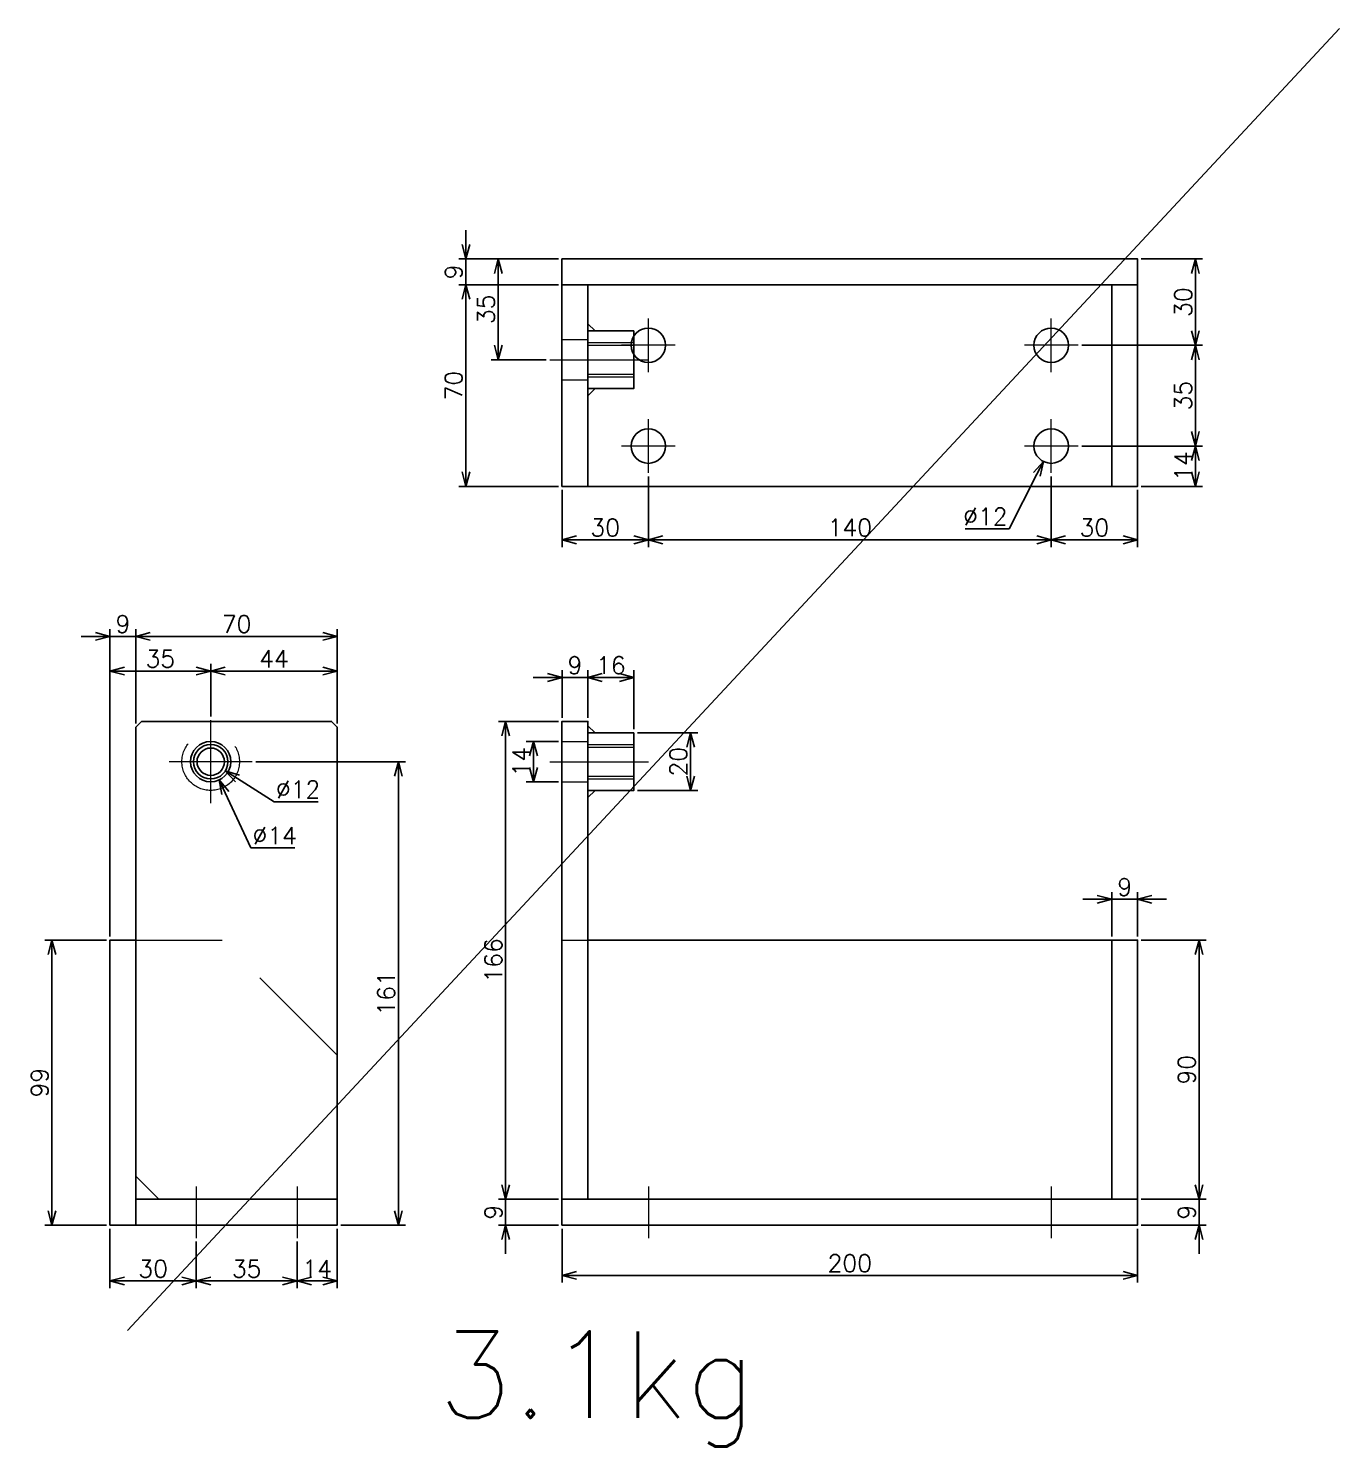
# Model space of a CAD drawing. Header units: millimetres. Extents: x -16130 to 36813, y -8099 to 27484.
# Drawn here: x 9509.8 to 9965.5, y 17784.8 to 18277.4 of the extents above; entities that cross this region are included whole.
import ezdxf

# ---------------------------------------------------------------- set-up
doc = ezdxf.new("R2010")
doc.units = ezdxf.units.MM
doc.header["$LTSCALE"] = 6
doc.header["$PDMODE"] = 99
doc.header["$PDSIZE"] = 1
doc.linetypes.add('CENTER2', pattern=[28.575, 19.05, -3.175, 3.175, -3.175])
doc.linetypes.add('HIDDEN', pattern=[9.525, 6.35, -3.175])
for name, color, linetype, lineweight in [('04_HIDDEN', 2, 'HIDDEN', 13), ('05_CENTER', 4, 'CENTER2', 13), ('08_DIM', 3, 'Continuous', 13)]:
    doc.layers.add(name, color=color, linetype=linetype, lineweight=lineweight)
doc.styles.add('KSS_TXT', font='txt.shx', dxfattribs={"bigfont": 'extfont2.shx'})
doc.dimstyles.new('KSS_DIM', dxfattribs={"dimtxt": 3, "dimasz": 2.5, "dimexe": 1.25, "dimexo": 0.625, "dimtad": 1, "dimdsep": 46, "dimtxsty": 'KSS_TXT', "dimblk": 'OPEN30', "dimcen": 0, "dimazin": 2, "dimtfac": 0.75, "dimtmove": 0, "dimatfit": 3, "dimldrblk": 'OPEN30', "dimfxl": 1, "dimtolj": 1, "dimarcsym": 0})
doc.dimstyles.new('KSS_DIM$3', dxfattribs={"dimtxt": 3, "dimasz": 2.5, "dimexe": 1.25, "dimexo": 0.625, "dimtad": 1, "dimtih": 1, "dimtoh": 1, "dimdsep": 46, "dimtxsty": 'KSS_TXT', "dimblk": 'OPEN30', "dimcen": 0, "dimazin": 2, "dimtfac": 0.75, "dimtofl": 0, "dimtmove": 0, "dimatfit": 3, "dimldrblk": 'OPEN30', "dimfxl": 1, "dimtolj": 1, "dimarcsym": 0})

# ---------------------------------------------------------------- blocks, each defined once
blk = doc.blocks.new('_Open30')
at = {"color": 0, "linetype": 'ByBlock', "lineweight": -2}
for p, q in [((-1, 0.268), (0, 0)), ((0, 0), (-1, -0.268)), ((0, 0), (-1, 0))]:
    blk.add_line(p, q, dxfattribs=at)
blk = doc.blocks.new('*D595')
at = {"layer": '08_DIM', "color": 0, "lineweight": -2, "transparency": 16777216}
for p, q in [((9538.18, 17860.46), (9538.18, 17839.82)), ((9568.18, 17855.98), (9568.18, 17839.82)), ((9543.18, 17842.32), (9563.18, 17842.32))]:
    blk.add_line(p, q, dxfattribs=at)
at = {"layer": 'Defpoints', "color": 0, "transparency": 16777216}
for p in [(9538.18, 17861.71), (9568.18, 17857.23), (9568.18, 17842.32)]:
    blk.add_point(p, dxfattribs=at)
at = {"layer": '08_DIM', "color": 0, "lineweight": -2, "transparency": 16777216, "xscale": 5, "yscale": 5, "zscale": 5, "rotation": 180}
blk.add_blockref('_Open30', (9538.18, 17842.32), dxfattribs=at)
at = {"layer": '08_DIM', "color": 0, "lineweight": -2, "transparency": 16777216, "xscale": 5, "yscale": 5, "zscale": 5}
blk.add_blockref('_Open30', (9568.18, 17842.32), dxfattribs=at)
at = {"layer": '08_DIM', "color": 0, "transparency": 16777216, "insert": (9553.18, 17846.57), "char_height": 6, "attachment_point": 5, "style": 'KSS_TXT'}
blk.add_mtext('\\A1;30', dxfattribs=at)
blk = doc.blocks.new('*D596')
at = {"layer": '08_DIM', "color": 0, "lineweight": -2, "transparency": 16777216}
for p, q in [((9896.5, 18197.35), (9917.85, 18197.35)), ((9915.35, 18192.35), (9915.35, 18172.35)), ((9875.84, 18167.35), (9917.85, 18167.35))]:
    blk.add_line(p, q, dxfattribs=at)
at = {"layer": 'Defpoints', "color": 0, "transparency": 16777216}
for p in [(9895.25, 18197.35), (9874.59, 18167.35), (9915.35, 18167.35)]:
    blk.add_point(p, dxfattribs=at)
at = {"layer": '08_DIM', "color": 0, "lineweight": -2, "transparency": 16777216, "xscale": 5, "yscale": 5, "zscale": 5}
for p, rotation in [((9915.35, 18197.35), 90), ((9915.35, 18167.35), 270)]:
    blk.add_blockref('_Open30', p, dxfattribs=dict(at, rotation=rotation))
at = {"layer": '08_DIM', "color": 0, "transparency": 16777216, "insert": (9911.1, 18182.35), "char_height": 6, "attachment_point": 5, "rotation": 90, "style": 'KSS_TXT'}
blk.add_mtext('\\A1;30', dxfattribs=at)
blk = doc.blocks.new('*D602')
at = {"layer": '08_DIM', "color": 0, "lineweight": -2, "transparency": 16777216}
for p, q in [((9694, 18188.35), (9659.36, 18188.35)), ((9661.86, 18183.35), (9661.86, 18123.35)), ((9694, 18118.35), (9659.36, 18118.35))]:
    blk.add_line(p, q, dxfattribs=at)
at = {"layer": 'Defpoints', "color": 0, "transparency": 16777216}
for p in [(9695.25, 18188.35), (9661.86, 18118.35), (9695.25, 18118.35)]:
    blk.add_point(p, dxfattribs=at)
at = {"layer": '08_DIM', "color": 0, "lineweight": -2, "transparency": 16777216, "xscale": 5, "yscale": 5, "zscale": 5}
for p, rotation in [((9661.86, 18188.35), 90), ((9661.86, 18118.35), 270)]:
    blk.add_blockref('_Open30', p, dxfattribs=dict(at, rotation=rotation))
at = {"layer": '08_DIM', "color": 0, "transparency": 16777216, "insert": (9657.61, 18153.35), "char_height": 6, "attachment_point": 5, "rotation": 90, "style": 'KSS_TXT'}
blk.add_mtext('\\A1;70', dxfattribs=at)
blk = doc.blocks.new('*D603')
at = {"layer": '08_DIM', "color": 0, "lineweight": -2, "transparency": 16777216}
for p, q in [((9661.86, 18202.35), (9661.86, 18207.35)), ((9694, 18197.35), (9659.36, 18197.35)), ((9661.86, 18188.35), (9661.86, 18197.35)), ((9694, 18188.35), (9659.36, 18188.35)), ((9661.86, 18183.35), (9661.86, 18178.35))]:
    blk.add_line(p, q, dxfattribs=at)
at = {"layer": 'Defpoints', "color": 0, "transparency": 16777216}
for p in [(9661.86, 18197.35), (9695.25, 18197.35), (9695.25, 18188.35)]:
    blk.add_point(p, dxfattribs=at)
at = {"layer": '08_DIM', "color": 0, "lineweight": -2, "transparency": 16777216, "xscale": 5, "yscale": 5, "zscale": 5}
for p, rotation in [((9661.86, 18197.35), 270), ((9661.86, 18188.35), 90)]:
    blk.add_blockref('_Open30', p, dxfattribs=dict(at, rotation=rotation))
at = {"layer": '08_DIM', "color": 0, "transparency": 16777216, "insert": (9657.61, 18192.85), "char_height": 6, "attachment_point": 5, "rotation": 90, "style": 'KSS_TXT'}
blk.add_mtext('\\A1;9', dxfattribs=at)
blk = doc.blocks.new('*D604')
at = {"layer": '08_DIM', "color": 0, "lineweight": -2, "transparency": 16777216}
for p, q in [((9694, 18197.35), (9670.58, 18197.35)), ((9673.08, 18192.35), (9673.08, 18167.35)), ((9689.74, 18162.35), (9670.58, 18162.35))]:
    blk.add_line(p, q, dxfattribs=at)
at = {"layer": 'Defpoints', "color": 0, "transparency": 16777216}
for p in [(9695.25, 18197.35), (9673.08, 18162.35), (9690.99, 18162.35)]:
    blk.add_point(p, dxfattribs=at)
at = {"layer": '08_DIM', "color": 0, "lineweight": -2, "transparency": 16777216, "xscale": 5, "yscale": 5, "zscale": 5}
for p, rotation in [((9673.08, 18197.35), 90), ((9673.08, 18162.35), 270)]:
    blk.add_blockref('_Open30', p, dxfattribs=dict(at, rotation=rotation))
at = {"layer": '08_DIM', "color": 0, "transparency": 16777216, "insert": (9668.83, 18179.85), "char_height": 6, "attachment_point": 5, "rotation": 90, "style": 'KSS_TXT'}
blk.add_mtext('\\A1;35', dxfattribs=at)
blk = doc.blocks.new('A$C1505761E_1_1')
at = {"color": 0}
for points in [[(-21, -32), (-30, -32), (-30, 134), (-21, 134)], [(-5, 130), (-5, 110), (-21, 110), (-21, 130)], [(-21, -32), (161, -32), (161, 58), (-21, 58)], [(170, -32), (161, -32), (161, 58), (170, 58)], [(-30, -41), (170, -41), (170, -32), (-30, -32)]]:
    blk.add_lwpolyline(points, close=True, dxfattribs=at)
at = {"color": 3}
for points in [[(-21, 130), (-18.5, 130), (-18.5, 130), (-21, 132.5)], [(-21, 110), (-18.5, 110), (-18.5, 110), (-21, 107.5)]]:
    blk.add_lwpolyline(points, close=True, dxfattribs=at)
at = {"layer": '04_HIDDEN'}
for p, q in [((-30, 127), (-21, 127)), ((-21, 126), (-5, 126)), ((-21, 125), (-5, 125)), ((-21, 115), (-5, 115)), ((-21, 114), (-5, 114)), ((-30, 113), (-21, 113)), ((-30, 58), (-21, 58))]:
    blk.add_line(p, q, dxfattribs=at)
at = {"layer": '05_CENTER'}
for p, q in [((-34.26, 120), (0, 120)), ((0, -27.59), (0, -45.49)), ((140, -27.59), (140, -45.49))]:
    blk.add_line(p, q, dxfattribs=at)
blk = doc.blocks.new('*D1393')
at = {"layer": '08_DIM', "color": 0, "lineweight": -2, "transparency": 16777216}
for p, q in [((9538.18, 17961.96), (9538.18, 18056.71)), ((9573.18, 18038.36), (9573.18, 18056.71)), ((9568.18, 18054.21), (9543.18, 18054.21))]:
    blk.add_line(p, q, dxfattribs=at)
at = {"layer": 'Defpoints', "color": 0, "transparency": 16777216}
for p in [(9538.18, 18054.21), (9573.18, 18037.11), (9538.18, 17960.71)]:
    blk.add_point(p, dxfattribs=at)
at = {"layer": '08_DIM', "color": 0, "lineweight": -2, "transparency": 16777216, "xscale": 5, "yscale": 5, "zscale": 5, "rotation": 180}
blk.add_blockref('_Open30', (9538.18, 18054.21), dxfattribs=at)
at = {"layer": '08_DIM', "color": 0, "lineweight": -2, "transparency": 16777216, "xscale": 5, "yscale": 5, "zscale": 5}
blk.add_blockref('_Open30', (9573.18, 18054.21), dxfattribs=at)
at = {"layer": '08_DIM', "color": 0, "transparency": 16777216, "insert": (9555.68, 18058.47), "char_height": 6, "attachment_point": 5, "style": 'KSS_TXT'}
blk.add_mtext('\\A1;35', dxfattribs=at)
blk = doc.blocks.new('*D1394')
at = {"layer": '08_DIM', "color": 0, "lineweight": -2, "transparency": 16777216}
for p, q in [((9547.18, 18035.96), (9547.18, 18068.74)), ((9552.18, 18066.24), (9612.18, 18066.24)), ((9617.18, 18035.96), (9617.18, 18068.74))]:
    blk.add_line(p, q, dxfattribs=at)
at = {"layer": 'Defpoints', "color": 0, "transparency": 16777216}
for p in [(9617.18, 18066.24), (9547.18, 18034.71), (9617.18, 18034.71)]:
    blk.add_point(p, dxfattribs=at)
at = {"layer": '08_DIM', "color": 0, "lineweight": -2, "transparency": 16777216, "xscale": 5, "yscale": 5, "zscale": 5, "rotation": 180}
blk.add_blockref('_Open30', (9547.18, 18066.24), dxfattribs=at)
at = {"layer": '08_DIM', "color": 0, "lineweight": -2, "transparency": 16777216, "xscale": 5, "yscale": 5, "zscale": 5}
blk.add_blockref('_Open30', (9617.18, 18066.24), dxfattribs=at)
at = {"layer": '08_DIM', "color": 0, "transparency": 16777216, "insert": (9582.18, 18070.49), "char_height": 6, "attachment_point": 5, "style": 'KSS_TXT'}
blk.add_mtext('\\A1;70', dxfattribs=at)
blk = doc.blocks.new('*D1395')
at = {"layer": '08_DIM', "color": 0, "lineweight": -2, "transparency": 16777216}
for p, q in [((9533.18, 18066.24), (9528.18, 18066.24)), ((9538.18, 17961.96), (9538.18, 18068.74)), ((9547.18, 18066.24), (9538.18, 18066.24)), ((9547.18, 18035.96), (9547.18, 18068.74)), ((9552.18, 18066.24), (9557.18, 18066.24))]:
    blk.add_line(p, q, dxfattribs=at)
at = {"layer": 'Defpoints', "color": 0, "transparency": 16777216}
for p in [(9538.18, 18066.24), (9547.18, 18034.71), (9538.18, 17960.71)]:
    blk.add_point(p, dxfattribs=at)
at = {"layer": '08_DIM', "color": 0, "lineweight": -2, "transparency": 16777216, "xscale": 5, "yscale": 5, "zscale": 5}
blk.add_blockref('_Open30', (9538.18, 18066.24), dxfattribs=at)
at = {"layer": '08_DIM', "color": 0, "lineweight": -2, "transparency": 16777216, "xscale": 5, "yscale": 5, "zscale": 5, "rotation": 180}
blk.add_blockref('_Open30', (9547.18, 18066.24), dxfattribs=at)
at = {"layer": '08_DIM', "color": 0, "transparency": 16777216, "insert": (9542.68, 18070.49), "char_height": 6, "attachment_point": 5, "style": 'KSS_TXT'}
blk.add_mtext('\\A1;9', dxfattribs=at)
blk = doc.blocks.new('*D1396')
at = {"layer": '08_DIM', "color": 0, "lineweight": -2, "transparency": 16777216}
for p, q in [((9573.18, 18038.36), (9573.18, 18056.71)), ((9617.18, 18035.96), (9617.18, 18056.71)), ((9578.18, 18054.21), (9612.18, 18054.21))]:
    blk.add_line(p, q, dxfattribs=at)
at = {"layer": 'Defpoints', "color": 0, "transparency": 16777216}
for p in [(9617.18, 18054.21), (9573.18, 18037.11), (9617.18, 18034.71)]:
    blk.add_point(p, dxfattribs=at)
at = {"layer": '08_DIM', "color": 0, "lineweight": -2, "transparency": 16777216, "xscale": 5, "yscale": 5, "zscale": 5, "rotation": 180}
blk.add_blockref('_Open30', (9573.18, 18054.21), dxfattribs=at)
at = {"layer": '08_DIM', "color": 0, "lineweight": -2, "transparency": 16777216, "xscale": 5, "yscale": 5, "zscale": 5}
blk.add_blockref('_Open30', (9617.18, 18054.21), dxfattribs=at)
at = {"layer": '08_DIM', "color": 0, "transparency": 16777216, "insert": (9595.18, 18058.46), "char_height": 6, "attachment_point": 5, "style": 'KSS_TXT'}
blk.add_mtext('\\A1;44', dxfattribs=at)
blk = doc.blocks.new('*D1397')
at = {"layer": '08_DIM', "color": 0, "lineweight": -2, "transparency": 16777216}
for p, q in [((9588.83, 18022.71), (9640.92, 18022.71)), ((9638.42, 18017.71), (9638.42, 17866.71)), ((9618.43, 17861.71), (9640.92, 17861.71))]:
    blk.add_line(p, q, dxfattribs=at)
at = {"layer": 'Defpoints', "color": 0, "transparency": 16777216}
for p in [(9587.58, 18022.71), (9617.18, 17861.71), (9638.42, 17861.71)]:
    blk.add_point(p, dxfattribs=at)
at = {"layer": '08_DIM', "color": 0, "lineweight": -2, "transparency": 16777216, "xscale": 5, "yscale": 5, "zscale": 5}
for p, rotation in [((9638.42, 18022.71), 90), ((9638.42, 17861.71), 270)]:
    blk.add_blockref('_Open30', p, dxfattribs=dict(at, rotation=rotation))
at = {"layer": '08_DIM', "color": 0, "transparency": 16777216, "insert": (9634.17, 17942.21), "char_height": 6, "attachment_point": 5, "rotation": 90, "style": 'KSS_TXT'}
blk.add_mtext('\\A1;161', dxfattribs=at)
blk = doc.blocks.new('*D1398')
at = {"layer": '08_DIM', "color": 0, "lineweight": -2, "transparency": 16777216}
for p, q in [((9675.67, 17875.71), (9675.67, 17880.71)), ((9694, 17870.71), (9673.17, 17870.71)), ((9675.67, 17870.71), (9675.67, 17861.71)), ((9694, 17861.71), (9673.17, 17861.71)), ((9675.67, 17856.71), (9675.67, 17851.71))]:
    blk.add_line(p, q, dxfattribs=at)
at = {"layer": 'Defpoints', "color": 0, "transparency": 16777216}
for p in [(9695.25, 17870.71), (9675.67, 17861.71), (9695.25, 17861.71)]:
    blk.add_point(p, dxfattribs=at)
at = {"layer": '08_DIM', "color": 0, "lineweight": -2, "transparency": 16777216, "xscale": 5, "yscale": 5, "zscale": 5}
for p, rotation in [((9675.67, 17870.71), 270), ((9675.67, 17861.71), 90)]:
    blk.add_blockref('_Open30', p, dxfattribs=dict(at, rotation=rotation))
at = {"layer": '08_DIM', "color": 0, "transparency": 16777216, "insert": (9671.42, 17866.21), "char_height": 6, "attachment_point": 5, "rotation": 90, "style": 'KSS_TXT'}
blk.add_mtext('\\A1;9', dxfattribs=at)
blk = doc.blocks.new('*D1399')
at = {"layer": '08_DIM', "color": 0, "lineweight": -2, "transparency": 16777216}
for p, q in [((9694, 18036.71), (9673.17, 18036.71)), ((9675.67, 17875.71), (9675.67, 18031.71)), ((9694, 17870.71), (9673.17, 17870.71))]:
    blk.add_line(p, q, dxfattribs=at)
at = {"layer": 'Defpoints', "color": 0, "transparency": 16777216}
for p in [(9675.67, 18036.71), (9695.25, 18036.71), (9695.25, 17870.71)]:
    blk.add_point(p, dxfattribs=at)
at = {"layer": '08_DIM', "color": 0, "lineweight": -2, "transparency": 16777216, "xscale": 5, "yscale": 5, "zscale": 5}
for p, rotation in [((9675.67, 18036.71), 90), ((9675.67, 17870.71), 270)]:
    blk.add_blockref('_Open30', p, dxfattribs=dict(at, rotation=rotation))
at = {"layer": '08_DIM', "color": 0, "transparency": 16777216, "insert": (9671.42, 17953.71), "char_height": 6, "attachment_point": 5, "rotation": 90, "style": 'KSS_TXT'}
blk.add_mtext('\\A1;166', dxfattribs=at)
blk = doc.blocks.new('*D1400')
at = {"layer": '08_DIM', "color": 0, "lineweight": -2, "transparency": 16777216}
for p, q in [((9695.25, 17860.46), (9695.25, 17841.74)), ((9895.25, 17860.46), (9895.25, 17841.74)), ((9700.25, 17844.24), (9890.25, 17844.24))]:
    blk.add_line(p, q, dxfattribs=at)
at = {"layer": 'Defpoints', "color": 0, "transparency": 16777216}
for p in [(9695.25, 17861.71), (9895.25, 17861.71), (9895.25, 17844.24)]:
    blk.add_point(p, dxfattribs=at)
at = {"layer": '08_DIM', "color": 0, "lineweight": -2, "transparency": 16777216, "xscale": 5, "yscale": 5, "zscale": 5, "rotation": 180}
blk.add_blockref('_Open30', (9695.25, 17844.24), dxfattribs=at)
at = {"layer": '08_DIM', "color": 0, "lineweight": -2, "transparency": 16777216, "xscale": 5, "yscale": 5, "zscale": 5}
blk.add_blockref('_Open30', (9895.25, 17844.24), dxfattribs=at)
at = {"layer": '08_DIM', "color": 0, "transparency": 16777216, "insert": (9795.25, 17848.49), "char_height": 6, "attachment_point": 5, "style": 'KSS_TXT'}
blk.add_mtext('\\A1;200', dxfattribs=at)
blk = doc.blocks.new('*D1401')
at = {"layer": '08_DIM', "color": 0, "lineweight": -2, "transparency": 16777216}
for p, q in [((9886.25, 17961.96), (9886.25, 17977.41)), ((9895.25, 17961.96), (9895.25, 17977.41)), ((9881.25, 17974.91), (9876.25, 17974.91)), ((9886.25, 17974.91), (9895.25, 17974.91)), ((9900.25, 17974.91), (9905.25, 17974.91))]:
    blk.add_line(p, q, dxfattribs=at)
at = {"layer": 'Defpoints', "color": 0, "transparency": 16777216}
for p in [(9895.25, 17974.91), (9886.25, 17960.71), (9895.25, 17960.71)]:
    blk.add_point(p, dxfattribs=at)
at = {"layer": '08_DIM', "color": 0, "lineweight": -2, "transparency": 16777216, "xscale": 5, "yscale": 5, "zscale": 5}
blk.add_blockref('_Open30', (9886.25, 17974.91), dxfattribs=at)
at = {"layer": '08_DIM', "color": 0, "lineweight": -2, "transparency": 16777216, "xscale": 5, "yscale": 5, "zscale": 5, "rotation": 180}
blk.add_blockref('_Open30', (9895.25, 17974.91), dxfattribs=at)
at = {"layer": '08_DIM', "color": 0, "transparency": 16777216, "insert": (9890.75, 17979.16), "char_height": 6, "attachment_point": 5, "style": 'KSS_TXT'}
blk.add_mtext('\\A1;9', dxfattribs=at)
blk = doc.blocks.new('*D1402')
at = {"layer": '08_DIM', "color": 0, "lineweight": -2, "transparency": 16777216}
for p, q in [((9690.25, 18051.95), (9685.25, 18051.95)), ((9695.25, 18037.96), (9695.25, 18054.45)), ((9704.25, 18051.95), (9695.25, 18051.95)), ((9704.25, 18037.96), (9704.25, 18054.45)), ((9709.25, 18051.95), (9714.25, 18051.95))]:
    blk.add_line(p, q, dxfattribs=at)
at = {"layer": 'Defpoints', "color": 0, "transparency": 16777216}
for p in [(9695.25, 18051.95), (9695.25, 18036.71), (9704.25, 18036.71)]:
    blk.add_point(p, dxfattribs=at)
at = {"layer": '08_DIM', "color": 0, "lineweight": -2, "transparency": 16777216, "xscale": 5, "yscale": 5, "zscale": 5}
blk.add_blockref('_Open30', (9695.25, 18051.95), dxfattribs=at)
at = {"layer": '08_DIM', "color": 0, "lineweight": -2, "transparency": 16777216, "xscale": 5, "yscale": 5, "zscale": 5, "rotation": 180}
blk.add_blockref('_Open30', (9704.25, 18051.95), dxfattribs=at)
at = {"layer": '08_DIM', "color": 0, "transparency": 16777216, "insert": (9699.75, 18056.2), "char_height": 6, "attachment_point": 5, "style": 'KSS_TXT'}
blk.add_mtext('\\A1;9', dxfattribs=at)
blk = doc.blocks.new('*D1403')
at = {"layer": '08_DIM', "color": 0, "lineweight": -2, "transparency": 16777216}
for p, q in [((9704.25, 18037.96), (9704.25, 18054.45)), ((9709.25, 18051.95), (9715.25, 18051.95)), ((9720.25, 18033.96), (9720.25, 18054.45))]:
    blk.add_line(p, q, dxfattribs=at)
at = {"layer": 'Defpoints', "color": 0, "transparency": 16777216}
for p in [(9720.25, 18051.95), (9704.25, 18036.71), (9720.25, 18032.71)]:
    blk.add_point(p, dxfattribs=at)
at = {"layer": '08_DIM', "color": 0, "lineweight": -2, "transparency": 16777216, "xscale": 5, "yscale": 5, "zscale": 5, "rotation": 180}
blk.add_blockref('_Open30', (9704.25, 18051.95), dxfattribs=at)
at = {"layer": '08_DIM', "color": 0, "lineweight": -2, "transparency": 16777216, "xscale": 5, "yscale": 5, "zscale": 5}
blk.add_blockref('_Open30', (9720.25, 18051.95), dxfattribs=at)
at = {"layer": '08_DIM', "color": 0, "transparency": 16777216, "insert": (9712.25, 18056.2), "char_height": 6, "attachment_point": 5, "style": 'KSS_TXT'}
blk.add_mtext('\\A1;16', dxfattribs=at)
blk = doc.blocks.new('*D1404')
at = {"layer": '08_DIM', "color": 0, "lineweight": -2, "transparency": 16777216}
for p, q in [((9721.5, 18032.71), (9742.42, 18032.71)), ((9739.92, 18017.71), (9739.92, 18027.71)), ((9721.5, 18012.71), (9742.42, 18012.71))]:
    blk.add_line(p, q, dxfattribs=at)
at = {"layer": 'Defpoints', "color": 0, "transparency": 16777216}
for p in [(9720.25, 18032.71), (9739.92, 18032.71), (9720.25, 18012.71)]:
    blk.add_point(p, dxfattribs=at)
at = {"layer": '08_DIM', "color": 0, "lineweight": -2, "transparency": 16777216, "xscale": 5, "yscale": 5, "zscale": 5}
for p, rotation in [((9739.92, 18032.71), 90), ((9739.92, 18012.71), 270)]:
    blk.add_blockref('_Open30', p, dxfattribs=dict(at, rotation=rotation))
at = {"layer": '08_DIM', "color": 0, "transparency": 16777216, "insert": (9735.67, 18022.71), "char_height": 6, "attachment_point": 5, "rotation": 90, "style": 'KSS_TXT'}
blk.add_mtext('\\A1;20', dxfattribs=at)
blk = doc.blocks.new('*D1405')
at = {"layer": '08_DIM', "color": 0, "lineweight": -2, "transparency": 16777216}
for p, q in [((9725.25, 18121.75), (9725.25, 18097.27)), ((9695.25, 18117.1), (9695.25, 18097.27)), ((9720.25, 18099.77), (9700.25, 18099.77))]:
    blk.add_line(p, q, dxfattribs=at)
at = {"layer": 'Defpoints', "color": 0, "transparency": 16777216}
for p in [(9725.25, 18123), (9695.25, 18118.35), (9695.25, 18099.77)]:
    blk.add_point(p, dxfattribs=at)
at = {"layer": '08_DIM', "color": 0, "lineweight": -2, "transparency": 16777216, "xscale": 5, "yscale": 5, "zscale": 5, "rotation": 180}
blk.add_blockref('_Open30', (9695.25, 18099.77), dxfattribs=at)
at = {"layer": '08_DIM', "color": 0, "lineweight": -2, "transparency": 16777216, "xscale": 5, "yscale": 5, "zscale": 5}
blk.add_blockref('_Open30', (9725.25, 18099.77), dxfattribs=at)
at = {"layer": '08_DIM', "color": 0, "transparency": 16777216, "insert": (9710.25, 18104.02), "char_height": 6, "attachment_point": 5, "style": 'KSS_TXT'}
blk.add_mtext('\\A1;30', dxfattribs=at)
blk = doc.blocks.new('*D1406')
at = {"layer": '08_DIM', "color": 0, "lineweight": -2, "transparency": 16777216}
for p, q in [((9725.25, 18121.75), (9725.25, 18097.27)), ((9865.25, 18121.75), (9865.25, 18097.27)), ((9730.25, 18099.77), (9860.25, 18099.77))]:
    blk.add_line(p, q, dxfattribs=at)
at = {"layer": 'Defpoints', "color": 0, "transparency": 16777216}
for p in [(9725.25, 18123), (9865.25, 18123), (9865.25, 18099.77)]:
    blk.add_point(p, dxfattribs=at)
at = {"layer": '08_DIM', "color": 0, "lineweight": -2, "transparency": 16777216, "xscale": 5, "yscale": 5, "zscale": 5, "rotation": 180}
blk.add_blockref('_Open30', (9725.25, 18099.77), dxfattribs=at)
at = {"layer": '08_DIM', "color": 0, "lineweight": -2, "transparency": 16777216, "xscale": 5, "yscale": 5, "zscale": 5}
blk.add_blockref('_Open30', (9865.25, 18099.77), dxfattribs=at)
at = {"layer": '08_DIM', "color": 0, "transparency": 16777216, "insert": (9795.25, 18104.02), "char_height": 6, "attachment_point": 5, "style": 'KSS_TXT'}
blk.add_mtext('\\A1;140', dxfattribs=at)
blk = doc.blocks.new('*D1407')
at = {"layer": '08_DIM', "color": 0, "lineweight": -2, "transparency": 16777216}
for p, q in [((9875.84, 18132.35), (9917.85, 18132.35)), ((9915.35, 18127.35), (9915.35, 18123.35)), ((9896.5, 18118.35), (9917.85, 18118.35))]:
    blk.add_line(p, q, dxfattribs=at)
at = {"layer": 'Defpoints', "color": 0, "transparency": 16777216}
for p in [(9874.59, 18132.35), (9895.25, 18118.35), (9915.35, 18118.35)]:
    blk.add_point(p, dxfattribs=at)
at = {"layer": '08_DIM', "color": 0, "lineweight": -2, "transparency": 16777216, "xscale": 5, "yscale": 5, "zscale": 5}
for p, rotation in [((9915.35, 18132.35), 90), ((9915.35, 18118.35), 270)]:
    blk.add_blockref('_Open30', p, dxfattribs=dict(at, rotation=rotation))
at = {"layer": '08_DIM', "color": 0, "transparency": 16777216, "insert": (9911.1, 18125.35), "char_height": 6, "attachment_point": 5, "rotation": 90, "style": 'KSS_TXT'}
blk.add_mtext('\\A1;14', dxfattribs=at)
blk = doc.blocks.new('*D1408')
at = {"layer": '08_DIM', "color": 0, "lineweight": -2, "transparency": 16777216}
for p, q in [((9875.84, 18167.35), (9917.85, 18167.35)), ((9915.35, 18137.35), (9915.35, 18162.35)), ((9875.84, 18132.35), (9917.85, 18132.35))]:
    blk.add_line(p, q, dxfattribs=at)
at = {"layer": 'Defpoints', "color": 0, "transparency": 16777216}
for p in [(9874.59, 18167.35), (9915.35, 18167.35), (9874.59, 18132.35)]:
    blk.add_point(p, dxfattribs=at)
at = {"layer": '08_DIM', "color": 0, "lineweight": -2, "transparency": 16777216, "xscale": 5, "yscale": 5, "zscale": 5}
for p, rotation in [((9915.35, 18167.35), 90), ((9915.35, 18132.35), 270)]:
    blk.add_blockref('_Open30', p, dxfattribs=dict(at, rotation=rotation))
at = {"layer": '08_DIM', "color": 0, "transparency": 16777216, "insert": (9911.09, 18149.85), "char_height": 6, "attachment_point": 5, "rotation": 90, "style": 'KSS_TXT'}
blk.add_mtext('\\A1;35', dxfattribs=at)
blk = doc.blocks.new('*D1409')
at = {"layer": '08_DIM', "color": 0, "lineweight": -2, "transparency": 16777216}
for p, q in [((9865.25, 18121.75), (9865.25, 18097.27)), ((9895.25, 18117.1), (9895.25, 18097.27)), ((9890.25, 18099.77), (9870.25, 18099.77))]:
    blk.add_line(p, q, dxfattribs=at)
at = {"layer": 'Defpoints', "color": 0, "transparency": 16777216}
for p in [(9865.25, 18123), (9895.25, 18118.35), (9865.25, 18099.77)]:
    blk.add_point(p, dxfattribs=at)
at = {"layer": '08_DIM', "color": 0, "lineweight": -2, "transparency": 16777216, "xscale": 5, "yscale": 5, "zscale": 5, "rotation": 180}
blk.add_blockref('_Open30', (9865.25, 18099.77), dxfattribs=at)
at = {"layer": '08_DIM', "color": 0, "lineweight": -2, "transparency": 16777216, "xscale": 5, "yscale": 5, "zscale": 5}
blk.add_blockref('_Open30', (9895.25, 18099.77), dxfattribs=at)
at = {"layer": '08_DIM', "color": 0, "transparency": 16777216, "insert": (9880.25, 18104.02), "char_height": 6, "attachment_point": 5, "style": 'KSS_TXT'}
blk.add_mtext('\\A1;30', dxfattribs=at)
blk = doc.blocks.new('*D1410')
at = {"layer": '08_DIM', "color": 0, "lineweight": -2, "transparency": 16777216}
for p, q in [((9536.93, 17960.71), (9515.51, 17960.71)), ((9518.01, 17866.71), (9518.01, 17955.71)), ((9536.93, 17861.71), (9515.51, 17861.71))]:
    blk.add_line(p, q, dxfattribs=at)
at = {"layer": 'Defpoints', "color": 0, "transparency": 16777216}
for p in [(9518.01, 17960.71), (9538.18, 17960.71), (9538.18, 17861.71)]:
    blk.add_point(p, dxfattribs=at)
at = {"layer": '08_DIM', "color": 0, "lineweight": -2, "transparency": 16777216, "xscale": 5, "yscale": 5, "zscale": 5}
for p, rotation in [((9518.01, 17960.71), 90), ((9518.01, 17861.71), 270)]:
    blk.add_blockref('_Open30', p, dxfattribs=dict(at, rotation=rotation))
at = {"layer": '08_DIM', "color": 0, "transparency": 16777216, "insert": (9513.76, 17911.21), "char_height": 6, "attachment_point": 5, "rotation": 90, "style": 'KSS_TXT'}
blk.add_mtext('\\A1;99', dxfattribs=at)
blk = doc.blocks.new('*D1411')
at = {"layer": '08_DIM', "color": 0, "lineweight": -2, "transparency": 16777216}
for p, q in [((9896.5, 17960.71), (9919.1, 17960.71)), ((9916.6, 17875.71), (9916.6, 17955.71)), ((9896.5, 17870.71), (9919.1, 17870.71))]:
    blk.add_line(p, q, dxfattribs=at)
at = {"layer": 'Defpoints', "color": 0, "transparency": 16777216}
for p in [(9895.25, 17960.71), (9916.6, 17960.71), (9895.25, 17870.71)]:
    blk.add_point(p, dxfattribs=at)
at = {"layer": '08_DIM', "color": 0, "lineweight": -2, "transparency": 16777216, "xscale": 5, "yscale": 5, "zscale": 5}
for p, rotation in [((9916.6, 17960.71), 90), ((9916.6, 17870.71), 270)]:
    blk.add_blockref('_Open30', p, dxfattribs=dict(at, rotation=rotation))
at = {"layer": '08_DIM', "color": 0, "transparency": 16777216, "insert": (9912.35, 17915.71), "char_height": 6, "attachment_point": 5, "rotation": 90, "style": 'KSS_TXT'}
blk.add_mtext('\\A1;90', dxfattribs=at)
blk = doc.blocks.new('*D1412')
at = {"layer": '08_DIM', "color": 0, "lineweight": -2, "transparency": 16777216}
for p, q in [((9916.6, 17875.71), (9916.6, 17880.71)), ((9896.5, 17870.71), (9919.1, 17870.71)), ((9916.6, 17870.71), (9916.6, 17861.71)), ((9896.5, 17861.71), (9919.1, 17861.71)), ((9916.6, 17856.71), (9916.6, 17851.71))]:
    blk.add_line(p, q, dxfattribs=at)
at = {"layer": 'Defpoints', "color": 0, "transparency": 16777216}
for p in [(9895.25, 17870.71), (9895.25, 17861.71), (9916.6, 17861.71)]:
    blk.add_point(p, dxfattribs=at)
at = {"layer": '08_DIM', "color": 0, "lineweight": -2, "transparency": 16777216, "xscale": 5, "yscale": 5, "zscale": 5}
for p, rotation in [((9916.6, 17870.71), 270), ((9916.6, 17861.71), 90)]:
    blk.add_blockref('_Open30', p, dxfattribs=dict(at, rotation=rotation))
at = {"layer": '08_DIM', "color": 0, "transparency": 16777216, "insert": (9912.35, 17866.21), "char_height": 6, "attachment_point": 5, "rotation": 90, "style": 'KSS_TXT'}
blk.add_mtext('\\A1;9', dxfattribs=at)
blk = doc.blocks.new('*D1413')
at = {"layer": '08_DIM', "color": 0, "lineweight": -2, "transparency": 16777216}
for p, q in [((9850.6, 18103.63), (9860.25, 18122.55)), ((9835.35, 18103.63), (9850.6, 18103.63))]:
    blk.add_line(p, q, dxfattribs=at)
at = {"layer": 'Defpoints', "color": 0, "transparency": 16777216}
for p in [(9867.97, 18137.69), (9862.52, 18127)]:
    blk.add_point(p, dxfattribs=at)
at = {"layer": '08_DIM', "color": 0, "lineweight": -2, "transparency": 16777216, "xscale": 5, "yscale": 5, "zscale": 5, "rotation": 62.98108790555866}
blk.add_blockref('_Open30', (9862.52, 18127), dxfattribs=at)
at = {"layer": '08_DIM', "color": 0, "transparency": 16777216, "insert": (9842.35, 18107.88), "char_height": 6, "attachment_point": 5, "style": 'KSS_TXT'}
blk.add_mtext('\\A1;%%C12', dxfattribs=at)
blk = doc.blocks.new('*D1414')
at = {"layer": '08_DIM', "color": 0, "lineweight": -2, "transparency": 16777216}
for p, q in [((9595.27, 18008.82), (9582.49, 18016.86)), ((9610.52, 18008.82), (9595.27, 18008.82))]:
    blk.add_line(p, q, dxfattribs=at)
at = {"layer": 'Defpoints', "color": 0, "transparency": 16777216}
for p in [(9568.1, 18025.91), (9578.26, 18019.52)]:
    blk.add_point(p, dxfattribs=at)
at = {"layer": '08_DIM', "color": 0, "lineweight": -2, "transparency": 16777216, "xscale": 5, "yscale": 5, "zscale": 5, "rotation": 147.8406442341147}
blk.add_blockref('_Open30', (9578.26, 18019.52), dxfattribs=at)
at = {"layer": '08_DIM', "color": 0, "transparency": 16777216, "insert": (9603.52, 18013.07), "char_height": 6, "attachment_point": 5, "style": 'KSS_TXT'}
blk.add_mtext('\\A1;%%C12', dxfattribs=at)
blk = doc.blocks.new('*D1415')
at = {"layer": '08_DIM', "color": 0, "lineweight": -2, "transparency": 16777216}
for p, q in [((9587.16, 17992.77), (9578.25, 18011.84)), ((9602.41, 17992.77), (9587.16, 17992.77))]:
    blk.add_line(p, q, dxfattribs=at)
at = {"layer": 'Defpoints', "color": 0, "transparency": 16777216}
for p in [(9570.22, 18029.06), (9576.14, 18016.37)]:
    blk.add_point(p, dxfattribs=at)
at = {"layer": '08_DIM', "color": 0, "lineweight": -2, "transparency": 16777216, "xscale": 5, "yscale": 5, "zscale": 5, "rotation": 115.0292844663967}
blk.add_blockref('_Open30', (9576.14, 18016.37), dxfattribs=at)
at = {"layer": '08_DIM', "color": 0, "transparency": 16777216, "insert": (9595.41, 17997.02), "char_height": 6, "attachment_point": 5, "style": 'KSS_TXT'}
blk.add_mtext('\\A1;%%C14', dxfattribs=at)
blk = doc.blocks.new('*D1416')
at = {"layer": '08_DIM', "color": 0, "lineweight": -2, "transparency": 16777216}
for p, q in [((9694, 18029.71), (9682.84, 18029.71)), ((9685.34, 18020.71), (9685.34, 18024.71)), ((9694, 18015.71), (9682.84, 18015.71))]:
    blk.add_line(p, q, dxfattribs=at)
at = {"layer": 'Defpoints', "color": 0, "transparency": 16777216}
for p in [(9685.34, 18029.71), (9695.25, 18029.71), (9695.25, 18015.71)]:
    blk.add_point(p, dxfattribs=at)
at = {"layer": '08_DIM', "color": 0, "lineweight": -2, "transparency": 16777216, "xscale": 5, "yscale": 5, "zscale": 5}
for p, rotation in [((9685.34, 18029.71), 90), ((9685.34, 18015.71), 270)]:
    blk.add_blockref('_Open30', p, dxfattribs=dict(at, rotation=rotation))
at = {"layer": '08_DIM', "color": 0, "transparency": 16777216, "insert": (9681.09, 18022.71), "char_height": 6, "attachment_point": 5, "rotation": 90, "style": 'KSS_TXT'}
blk.add_mtext('\\A1;14', dxfattribs=at)
blk = doc.blocks.new('A$C6074429C_1_1')
at = {"color": 0}
for points in [[(-30, 57), (170, 57), (170, 66), (-30, 66)], [(-21, -13), (-30, -13), (-30, 57), (-21, 57)], [(-30, 57), (170, 57), (170, -13), (-30, -13)], [(161, -13), (170, -13), (170, 57), (161, 57)], [(-5, 41), (-5, 21), (-21, 21), (-21, 41)]]:
    blk.add_lwpolyline(points, close=True, dxfattribs=at)
at = {"color": 3}
for points in [[(-21, 41), (-18.5, 41), (-18.5, 41), (-21, 43.5)], [(-21, 21), (-18.5, 21), (-18.5, 21), (-21, 18.5)]]:
    blk.add_lwpolyline(points, close=True, dxfattribs=at)
at = {"color": 0}
for centre in [(0, 36), (140, 36), (0, 1), (140, 1)]:
    blk.add_circle(centre, 6, dxfattribs=at)
at = {"layer": '04_HIDDEN'}
for p, q in [((-30, 38), (-21, 38)), ((-21, 37), (-5, 37)), ((-21, 36), (-5, 36)), ((-21, 26), (-5, 26)), ((-21, 25), (-5, 25)), ((-30, 24), (-21, 24))]:
    blk.add_line(p, q, dxfattribs=at)
at = {"layer": '05_CENTER'}
for p, q in [((0, 26.66), (0, 45.34)), ((140, 26.66), (140, 45.34)), ((9.34, 36), (-9.34, 36)), ((149.34, 36), (130.66, 36)), ((-34.26, 31), (0, 31)), ((0, -8.34), (0, 10.34)), ((140, -8.34), (140, 10.34)), ((9.34, 1), (-9.34, 1)), ((149.34, 1), (130.66, 1))]:
    blk.add_line(p, q, dxfattribs=at)
blk = doc.blocks.new('A$C31A3514C_1_1')
at = {"color": 0}
blk.add_line((-57, -24), (-49, -32), dxfattribs=at)
for points in [[(-49, -32), (13, -32), (13, 132), (11, 134), (-55, 134), (-57, 132), (-57, -24)], [(-57, -41), (-66, -41), (-66, 58), (-57, 58)], [(-57, -41), (13, -41), (13, -32), (-57, -32)]]:
    blk.add_lwpolyline(points, close=True, dxfattribs=at)
for radius in [7, 6, 4.75]:
    blk.add_circle((-31, 120), radius, dxfattribs=at)
at = {"layer": '04_HIDDEN'}
for p, q in [((-57, 58), (-27, 58)), ((13, 18), (-27, 58)), ((13, 18), (13, -32))]:
    blk.add_line(p, q, dxfattribs=at)
blk.add_circle((-31, 120), 10, dxfattribs=at)
at = {"layer": '05_CENTER'}
for p, q in [((-31, 105.6), (-31, 134.4)), ((-16.6, 120), (-45.4, 120)), ((-36, -27.59), (-36, -45.49)), ((-1, -27.59), (-1, -45.49))]:
    blk.add_line(p, q, dxfattribs=at)
blk = doc.blocks.new('*D1678')
at = {"layer": '08_DIM', "color": 0, "lineweight": -2, "transparency": 16777216}
for p, q in [((9568.18, 17855.98), (9568.18, 17839.82)), ((9603.18, 17855.98), (9603.18, 17839.82)), ((9598.18, 17842.32), (9573.18, 17842.32))]:
    blk.add_line(p, q, dxfattribs=at)
at = {"layer": 'Defpoints', "color": 0, "transparency": 16777216}
for p in [(9568.18, 17857.23), (9603.18, 17857.23), (9568.18, 17842.32)]:
    blk.add_point(p, dxfattribs=at)
at = {"layer": '08_DIM', "color": 0, "lineweight": -2, "transparency": 16777216, "xscale": 5, "yscale": 5, "zscale": 5, "rotation": 180}
blk.add_blockref('_Open30', (9568.18, 17842.32), dxfattribs=at)
at = {"layer": '08_DIM', "color": 0, "lineweight": -2, "transparency": 16777216, "xscale": 5, "yscale": 5, "zscale": 5}
blk.add_blockref('_Open30', (9603.18, 17842.32), dxfattribs=at)
at = {"layer": '08_DIM', "color": 0, "transparency": 16777216, "insert": (9585.68, 17846.57), "char_height": 6, "attachment_point": 5, "style": 'KSS_TXT'}
blk.add_mtext('\\A1;35', dxfattribs=at)
blk = doc.blocks.new('*D1679')
at = {"layer": '08_DIM', "color": 0, "lineweight": -2, "transparency": 16777216}
for p, q in [((9617.18, 17860.46), (9617.18, 17839.82)), ((9603.18, 17855.98), (9603.18, 17839.82)), ((9608.18, 17842.32), (9612.18, 17842.32))]:
    blk.add_line(p, q, dxfattribs=at)
at = {"layer": 'Defpoints', "color": 0, "transparency": 16777216}
for p in [(9617.18, 17861.71), (9603.18, 17857.23), (9617.18, 17842.32)]:
    blk.add_point(p, dxfattribs=at)
at = {"layer": '08_DIM', "color": 0, "lineweight": -2, "transparency": 16777216, "xscale": 5, "yscale": 5, "zscale": 5, "rotation": 180}
blk.add_blockref('_Open30', (9603.18, 17842.32), dxfattribs=at)
at = {"layer": '08_DIM', "color": 0, "lineweight": -2, "transparency": 16777216, "xscale": 5, "yscale": 5, "zscale": 5}
blk.add_blockref('_Open30', (9617.18, 17842.32), dxfattribs=at)
at = {"layer": '08_DIM', "color": 0, "transparency": 16777216, "insert": (9610.18, 17846.57), "char_height": 6, "attachment_point": 5, "style": 'KSS_TXT'}
blk.add_mtext('\\A1;14', dxfattribs=at)

msp = doc.modelspace()

# ---------------------------------------------------------------- linework, layer by layer
at = {"color": 2}
msp.add_line((9965.46001, 18277.44488), (9544.30314, 17825.1272), dxfattribs=at)

# ---------------------------------------------------------------- block references
for name, p in [('A$C6074429C_1_1', (9725.24609, 18131.34602)), ('A$C31A3514C_1_1', (9604.17743, 17902.71259)), ('A$C1505761E_1_1', (9725.24609, 17902.71259))]:
    msp.add_blockref(name, p)

# ---------------------------------------------------------------- texts
at = {"layer": '08_DIM', "color": 6, "style": 'KSS_TXT'}
msp.add_text('3.1kg', height=30, dxfattribs=at).set_placement((9652.12274, 17794.78015))

# ---------------------------------------------------------------- dimensions: what is measured, and where the dimension line sits
at = {"layer": '08_DIM', "color": 1}
for base, p1, p2, angle, picture, middle in [((9661.86009, 18197.34602), (9695.24678, 18188.34602), (9695.24678, 18197.34602), 90, '*D603', (9657.61009, 18192.84602)), ((9673.08361, 18162.34602), (9695.24678, 18197.34602), (9690.98629, 18162.34602), 90, '*D604', (9668.82945, 18179.84602)), ((9915.34699, 18167.34602), (9895.2454, 18197.34602), (9874.58714, 18167.34602), 270, '*D596', (9911.09699, 18182.34602)), ((9661.86009, 18118.34602), (9695.24678, 18188.34602), (9695.24678, 18118.34602), 90, '*D602', (9657.61009, 18153.34602)), ((9675.66547, 18036.71259), (9695.24678, 17870.71259), (9695.24678, 18036.71259), 90, '*D1399', (9671.41547, 17953.71259)), ((9638.41996, 17861.71259), (9587.57862, 18022.71259), (9617.17743, 17861.71259), 90, '*D1397', (9634.16996, 17942.21259)), ((9518.00589, 17960.71259), (9538.17743, 17861.71259), (9538.17743, 17960.71259), 90, '*D1410', (9513.75589, 17911.21259)), ((9916.60017, 17960.71259), (9895.2454, 17870.71259), (9895.2454, 17960.71259), 90, '*D1411', (9912.35017, 17915.71259))]:
    dim = msp.add_linear_dim(base=base, p1=p1, p2=p2, angle=angle, dimstyle='KSS_DIM', override={"dimscale": 2}, dxfattribs=at)
    dim.commit()
    dim.dimension.update_dxf_attribs({"geometry": picture, "text_midpoint": middle})
at = {"layer": '08_DIM'}
for base, p1, p2, angle, picture, middle in [((9915.34699, 18167.34602), (9874.58714, 18132.34602), (9874.58714, 18167.34602), 90, '*D1408', (9911.09282, 18149.84602)), ((9915.34699, 18118.34602), (9874.58714, 18132.34602), (9895.2454, 18118.34602), 90, '*D1407', (9911.09699, 18125.34602)), ((9739.91769, 18032.71259), (9720.24678, 18012.71259), (9720.24678, 18032.71259), 90, '*D1404', (9735.66769, 18022.71259)), ((9685.33755, 18029.71259), (9695.24678, 18015.71259), (9695.24678, 18029.71259), 90, '*D1416', (9681.08755, 18022.71259)), ((9675.66547, 17861.71259), (9695.24678, 17870.71259), (9695.24678, 17861.71259), 90, '*D1398', (9671.41547, 17866.21259)), ((9916.60017, 17861.71259), (9895.2454, 17870.71259), (9895.2454, 17861.71259), 90, '*D1412', (9912.35017, 17866.21259)), ((9568.17743, 17842.31621), (9538.17743, 17861.71259), (9568.17743, 17857.22597), 180, '*D595', (9553.17743, 17846.56621))]:
    dim = msp.add_linear_dim(base=base, p1=p1, p2=p2, angle=angle, dimstyle='KSS_DIM', override={"dimscale": 2}, dxfattribs=at)
    dim.commit()
    dim.dimension.update_dxf_attribs({"geometry": picture, "text_midpoint": middle})
for p1, p2, picture, middle in [((9867.9718, 18137.69116), (9862.52038, 18127.00088), '*D1413', (9842.35438, 18103.63348)), ((9570.21586, 18029.05523), (9576.139, 18016.36995), '*D1415', (9595.40807, 17992.77097)), ((9568.098, 18025.90624), (9578.25685, 18019.51893), '*D1414', (9603.51722, 18008.82378))]:
    dim = msp.add_diameter_dim_2p(p1=p1, p2=p2, dimstyle='KSS_DIM$3', override={"dimscale": 2, "dimpost": '%%C<>'}, dxfattribs=at)
    dim.commit()
    dim.dimension.update_dxf_attribs({"geometry": picture, "text_midpoint": middle, "dimtype": 163})
for base, p1, p2, picture, middle in [((9695.24678, 18099.76755), (9725.24609, 18123.00497), (9695.24678, 18118.34602), '*D1405', (9710.24643, 18104.01755)), ((9865.24609, 18099.76755), (9725.24609, 18123.00497), (9865.24609, 18123.00497), '*D1406', (9795.24609, 18104.01755)), ((9865.24609, 18099.76755), (9895.2454, 18118.34602), (9865.24609, 18123.00497), '*D1409', (9880.24574, 18104.01755)), ((9538.17743, 18066.23789), (9547.17743, 18034.71259), (9538.17743, 17960.71259), '*D1395', (9542.67743, 18070.48789)), ((9617.17743, 18066.23789), (9547.17743, 18034.71259), (9617.17743, 18034.71259), '*D1394', (9582.17743, 18070.48789)), ((9538.17743, 18054.21252), (9573.17743, 18037.11378), (9538.17743, 17960.71259), '*D1393', (9555.67743, 18058.46669)), ((9617.17743, 18054.21252), (9573.17743, 18037.11378), (9617.17743, 18034.71259), '*D1396', (9595.17743, 18058.46252)), ((9695.24678, 18051.95145), (9704.24678, 18036.71259), (9695.24678, 18036.71259), '*D1402', (9699.74678, 18056.20145)), ((9720.24678, 18051.95145), (9704.24678, 18036.71259), (9720.24678, 18032.71259), '*D1403', (9712.24678, 18056.20145)), ((9895.2454, 17974.90961), (9886.2454, 17960.71259), (9895.2454, 17960.71259), '*D1401', (9890.7454, 17979.15961)), ((9617.17743, 17842.31621), (9603.17743, 17857.22597), (9617.17743, 17861.71259), '*D1679', (9610.17743, 17846.56621)), ((9895.2454, 17844.2409), (9695.24678, 17861.71259), (9895.2454, 17861.71259), '*D1400', (9795.24609, 17848.4909)), ((9568.17743, 17842.31621), (9603.17743, 17857.22597), (9568.17743, 17857.22597), '*D1678', (9585.67743, 17846.57037))]:
    dim = msp.add_linear_dim(base=base, p1=p1, p2=p2, dimstyle='KSS_DIM', override={"dimscale": 2}, dxfattribs=at)
    dim.commit()
    dim.dimension.update_dxf_attribs({"geometry": picture, "text_midpoint": middle})

doc.saveas('drawing.dxf')
